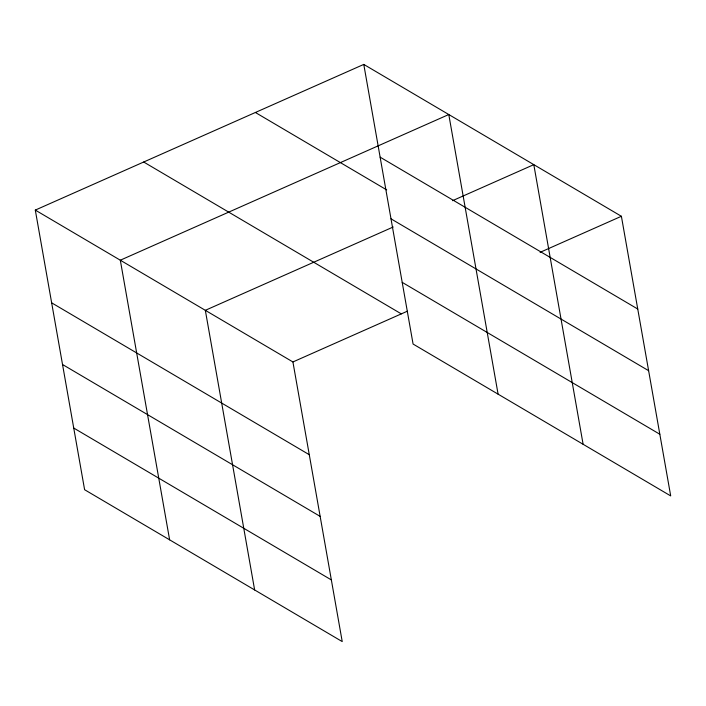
<?xml version="1.0" encoding="UTF-8"?>
<svg xmlns="http://www.w3.org/2000/svg" width="706" height="706" viewBox="0 0 706 706"><rect width="100%" height="100%" fill="white"/><g stroke="black" fill="none" stroke-linecap="round" stroke-linejoin="round"><path stroke-width="1.06" d="M35.3 210.088L292.919 361.957L342.225 641.586L84.605 489.717L35.3 210.088L363.775 64.414L621.395 216.283L670.7 495.912L413.081 344.043L363.775 64.414M393.207 226.997L205.331 310.322L254.637 589.951M452.502 200.698L533.807 164.648L583.112 444.277M292.919 361.957L407.353 311.205M540.099 252.333L621.395 216.283M380.128 157.156L637.747 309.025M255.378 112.483L386.676 189.888M391 218.825L648.62 370.694M402.208 282.365L659.828 434.243M143.697 162.018L401.317 313.888M51.653 302.83L309.272 454.699M62.525 364.499L320.145 516.377M73.733 428.048L331.352 579.917M498.092 394.16L448.787 114.531L120.311 260.205L169.625 539.834"/></g></svg>
